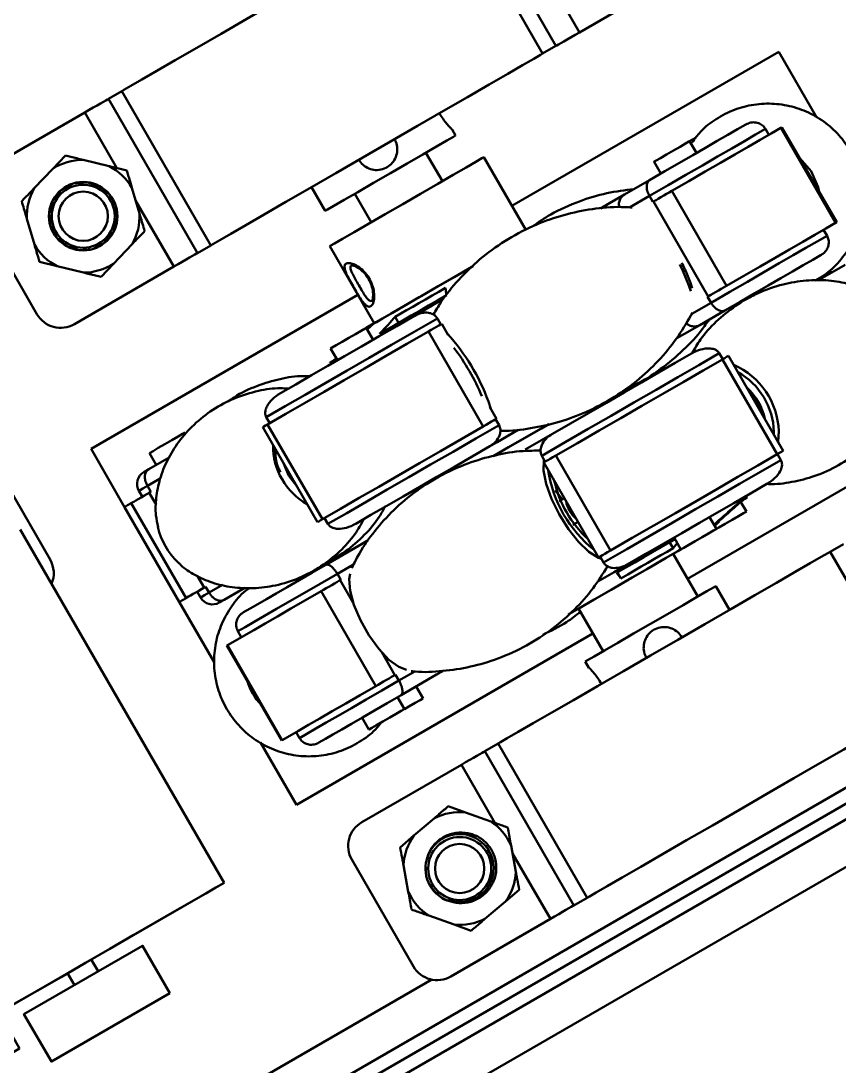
# Model space of a CAD drawing. Header units: millimetres. Extents: x 263 to 2983, y 441 to 2500.
# Drawn here: x 911.4 to 971.2, y 1570.6 to 1646.9 of the extents above; entities that cross this region are included whole.
import ezdxf

# ---------------------------------------------------------------- set-up
doc = ezdxf.new("R2010")
doc.units = ezdxf.units.MM
doc.header["$LTSCALE"] = 0.5
doc.layers.add('BOL', color=7, linetype='Continuous', lineweight=50)

# ---------------------------------------------------------------- blocks, each defined once
blk = doc.blocks.new('*U48')
at = {"layer": 'BOL'}
for p, q in [((-11.999, 6.192), (9.132, -6.008)), ((-1.803, 1.453), (-2.294, 0.589)), ((-0.071, 0.453), (-0.573, -0.405)), ((4.437, -3.297), (5.937, -0.699)), ((5.937, -0.699), (11.999, -4.199)), ((9.767, -4.065), (9.517, -4.498)), ((9.517, -4.498), (11.249, -5.498)), ((11.499, -5.065), (9.767, -4.065)), ((11.999, -4.199), (11.499, -5.065)), ((10.499, -6.797), (9.132, -6.008)), ((11.249, -5.498), (10.499, -6.797))]:
    blk.add_line(p, q, dxfattribs=at)
blk.add_lwpolyline([(-3.047, 6.797), (5.613, 1.797), (3.613, -1.667), (-5.047, 3.333)], close=True, dxfattribs=at)
blk = doc.blocks.new('*U49')
at = {"layer": 'BOL', "color": 0, "linetype": 'ByBlock', "lineweight": -2, "transparency": 16777216, "rotation": 239.9999999999999}
blk.add_blockref('*U48', (599.892, 1758.508), dxfattribs=at)

msp = doc.modelspace()

# ---------------------------------------------------------------- linework, layer by layer
at = {"layer": 'BOL'}
for p, q in [((944.002, 1656.307), (950.502, 1645.049)), ((943.028, 1655.745), (949.528, 1644.487)), ((949.876, 1650.097), (952.218, 1646.04)), ((952.218, 1646.04), (959.487, 1650.237)), ((949.528, 1644.487), (950.502, 1645.049)), ((966.769, 1644.626), (947.283, 1633.376)), ((969.533, 1639.838), (966.769, 1644.626)), ((918.779, 1641.745), (917.806, 1641.183)), ((918.779, 1641.745), (925.279, 1630.487)), ((917.806, 1641.183), (924.306, 1629.925)), ((908.82, 1635.995), (916.09, 1640.192)), ((916.09, 1640.192), (918.432, 1636.135)), ((943.167, 1638.505), (942.908, 1638.953)), ((965.8, 1638.986), (966.05, 1638.553)), ((970.926, 1632.13), (966.926, 1639.059)), ((971.005, 1632.176), (967.005, 1639.104)), ((960.261, 1638.097), (960.735, 1638.371)), ((960.761, 1637.231), (960.261, 1638.097)), ((913.748, 1636.086), (914.664, 1637.047)), ((942.202, 1635.176), (941.002, 1637.255)), ((915.954, 1636.735), (917.863, 1636.273)), ((917.863, 1636.273), (919.153, 1635.96)), ((948.3, 1631.613), (945.233, 1636.926)), ((957.663, 1636.597), (958.163, 1635.731)), ((912.394, 1634.664), (913.748, 1636.086)), ((955.501, 1634.194), (957.343, 1635.258)), ((919.528, 1634.687), (920.082, 1632.803)), ((932.641, 1634.737), (933.641, 1633.005)), ((935.806, 1634.255), (937.006, 1632.176)), ((957.329, 1634.095), (955.874, 1633.255)), ((957.329, 1634.095), (957.579, 1633.662)), ((958.963, 1634.461), (962.963, 1627.533)), ((908.088, 1633.263), (912.588, 1625.469)), ((919.797, 1633.771), (922.59, 1628.934)), ((957.579, 1633.662), (957.614, 1633.682)), ((961.614, 1626.754), (957.614, 1633.682)), ((913.548, 1607.548), (899.048, 1632.662)), ((912.407, 1630.545), (911.853, 1632.429)), ((970.3, 1631.192), (970.05, 1631.625)), ((919.541, 1630.568), (918.186, 1629.146)), ((925.279, 1630.487), (924.306, 1629.925)), ((933.975, 1630.426), (937.225, 1624.797)), ((914.072, 1628.959), (912.782, 1629.272)), ((915.981, 1628.497), (914.072, 1628.959)), ((915.32, 1624.737), (922.59, 1628.934)), ((918.186, 1629.146), (917.271, 1628.185)), ((969.629, 1627.918), (971.617, 1629.065)), ((970.681, 1628.525), (970.34, 1628.533)), ((960.213, 1627.557), (960.351, 1627.138)), ((960.445, 1627.359), (960.331, 1627.74)), ((936.025, 1626.876), (916.539, 1615.626)), ((961.579, 1626.734), (961.614, 1626.754)), ((961.829, 1626.301), (961.579, 1626.734)), ((965.125, 1627.049), (965.35, 1627.025)), ((960.416, 1625.485), (961.829, 1626.301)), ((962.843, 1625.731), (961.001, 1624.668)), ((939.009, 1624.83), (938.756, 1625.268)), ((941.839, 1625.152), (942.089, 1624.719)), ((937.137, 1623.592), (936.637, 1624.458)), ((937.226, 1624.798), (936.696, 1624.314)), ((945.186, 1617.269), (941.186, 1624.198)), ((942.635, 1623.92), (942.153, 1624.756)), ((961.001, 1624.668), (959.335, 1623.706)), ((934.039, 1622.958), (934.539, 1622.092)), ((962.429, 1622.606), (962.679, 1622.173)), ((934.219, 1622.064), (934.443, 1622.258)), ((966.663, 1615.235), (962.663, 1622.163)), ((967.104, 1615.49), (963.104, 1622.418)), ((955.666, 1619.856), (955.574, 1620.015)), ((945.56, 1619.097), (945.738, 1618.546)), ((946.153, 1617.827), (945.67, 1618.663)), ((960.118, 1606.145), (981.769, 1618.645)), ((929.079, 1617.208), (933.079, 1610.28)), ((929.342, 1617.937), (929.592, 1617.504)), ((929.44, 1617.416), (933.44, 1610.488)), ((946.339, 1617.358), (946.089, 1617.791)), ((923.391, 1616.81), (923.402, 1616.817)), ((966.423, 1616.875), (966.422, 1616.672)), ((966.769, 1616.908), (966.721, 1616.154)), ((916.539, 1615.626), (918.989, 1611.382)), ((920.756, 1614.134), (922.247, 1614.995)), ((920.804, 1615.317), (921.304, 1614.451)), ((949.471, 1615.124), (949.721, 1614.691)), ((950.483, 1615.131), (954.483, 1608.203)), ((966.929, 1614.811), (966.679, 1615.244)), ((949.612, 1614.629), (953.612, 1607.701)), ((921.598, 1613.466), (920.662, 1612.926)), ((920.662, 1612.926), (920.912, 1612.493)), ((920.038, 1612.565), (920.288, 1612.132)), ((920.797, 1612.426), (920.912, 1612.493)), ((920.797, 1612.426), (921.295, 1611.562)), ((951.112, 1612.031), (950.729, 1611.809)), ((918.989, 1611.382), (922.989, 1604.454)), ((923.478, 1604.736), (919.478, 1611.665)), ((964.409, 1611.047), (964.006, 1611.745)), ((933.842, 1610.142), (933.592, 1610.575)), ((962.22, 1609.783), (961.72, 1610.649)), ((962.449, 1610.329), (962.401, 1610.413)), ((926.255, 1583.938), (911.355, 1609.746)), ((927.183, 1565.19), (1005.125, 1610.19)), ((951.729, 1610.077), (952.112, 1610.299)), ((962.094, 1610), (962.358, 1610.24)), ((1005.625, 1609.324), (927.683, 1564.324)), ((936.285, 1608.666), (936.781, 1608.953)), ((958.803, 1608.808), (959.056, 1608.37)), ((959.122, 1609.149), (959.622, 1608.283)), ((1006.125, 1608.458), (928.183, 1563.458)), ((933.681, 1607.163), (936.285, 1608.666)), ((959.056, 1608.37), (959.357, 1608.741)), ((959.648, 1608.298), (959.622, 1608.283)), ((970.528, 1608.114), (971.502, 1608.676)), ((977.028, 1596.856), (970.528, 1608.114)), ((953.971, 1607.33), (953.721, 1607.763)), ((960.868, 1604.846), (959.068, 1607.964)), ((935.722, 1607.187), (934.531, 1606.499)), ((954.989, 1606.607), (955.242, 1606.169)), ((924.308, 1606.343), (924.797, 1605.498)), ((1007.625, 1605.86), (929.683, 1560.86)), ((934.531, 1606.499), (934.781, 1606.066)), ((934.781, 1606.066), (934.732, 1606.037)), ((934.732, 1606.037), (935.691, 1604.375)), ((924.288, 1605.204), (924.538, 1604.771)), ((924.797, 1605.498), (924.912, 1605.564)), ((925.162, 1605.131), (924.912, 1605.564)), ((925.162, 1605.131), (926.134, 1605.693)), ((927.773, 1605.484), (926.256, 1604.608)), ((937.337, 1598.304), (933.337, 1605.232)), ((963.167, 1603.864), (962.167, 1605.596)), ((922.989, 1604.454), (925.534, 1600.047)), ((952.14, 1603.964), (953.94, 1600.846)), ((927.266, 1602.305), (927.516, 1601.871)), ((931.539, 1589.645), (953.19, 1602.145)), ((926.465, 1601.264), (930.465, 1594.336)), ((926.508, 1601.29), (930.508, 1594.362)), ((937.772, 1600.771), (938.732, 1599.109)), ((952.641, 1600.096), (952.899, 1599.648)), ((938.781, 1599.138), (938.732, 1599.109)), ((939.031, 1598.705), (938.781, 1599.138)), ((939.031, 1598.705), (940.182, 1599.369)), ((941.785, 1599.14), (939.181, 1597.636)), ((942.244, 1599.405), (941.785, 1599.14)), ((940.788, 1597.41), (940.288, 1598.276)), ((939.435, 1596.629), (938.935, 1597.495)), ((936.337, 1595.995), (936.837, 1595.129)), ((936.857, 1595.14), (936.837, 1595.129)), ((931.766, 1594.51), (931.516, 1594.943)), ((928.922, 1594.178), (931.539, 1589.645)), ((946.279, 1594.114), (945.306, 1593.552)), ((951.806, 1582.293), (945.306, 1593.552)), ((952.779, 1582.856), (946.279, 1594.114)), ((943.59, 1592.561), (936.32, 1588.364)), ((946.041, 1588.316), (943.59, 1592.561)), ((943.88, 1589.083), (942.63, 1589.527)), ((945.731, 1588.425), (943.88, 1589.083)), ((941.619, 1588.666), (940.125, 1587.391)), ((940.125, 1587.391), (939.115, 1586.53)), ((947.579, 1584.744), (947.223, 1586.676)), ((950.09, 1581.303), (947.333, 1586.076)), ((940.088, 1577.838), (935.588, 1585.632)), ((939.355, 1585.225), (939.712, 1583.293)), ((945.926, 1585.438), (945.867, 1585.643)), ((946.81, 1582.578), (947.82, 1583.439)), ((952.779, 1582.856), (951.806, 1582.293)), ((945.315, 1581.304), (946.81, 1582.578)), ((941.203, 1581.544), (943.054, 1580.887)), ((950.09, 1581.303), (942.82, 1577.106)), ((943.054, 1580.887), (944.305, 1580.442)), ((925.683, 1567.789), (941.425, 1576.877))]:
    msp.add_line(p, q, dxfattribs=at)
at = {"layer": 'BOL', "flags": 128}
for points in [[(918.779, 1641.745), (918.945, 1641.841), (919.436, 1642.125), (920.241, 1642.589), (921.336, 1643.221), (922.692, 1644.004), (924.272, 1644.917), (926.034, 1645.933), (927.927, 1647.027), (929.903, 1648.167), (931.905, 1649.323), (933.88, 1650.464), (935.774, 1651.557), (937.535, 1652.574), (939.115, 1653.486), (940.472, 1654.269), (941.567, 1654.902), (942.371, 1655.366), (942.863, 1655.65), (943.028, 1655.745)], [(952.218, 1646.04), (951.909, 1645.861), (951.61, 1645.689), (951.33, 1645.527), (951.079, 1645.382), (950.864, 1645.258), (950.693, 1645.159), (950.571, 1645.089), (950.502, 1645.049)], [(925.279, 1630.487), (925.445, 1630.582), (925.936, 1630.866), (926.741, 1631.331), (927.836, 1631.963), (929.192, 1632.746), (930.772, 1633.658), (932.533, 1634.675), (934.427, 1635.769), (936.403, 1636.909), (938.405, 1638.065), (940.38, 1639.205), (942.274, 1640.299), (944.035, 1641.316), (945.615, 1642.228), (946.972, 1643.011), (948.067, 1643.643), (948.871, 1644.108), (949.363, 1644.391), (949.528, 1644.487)], [(916.09, 1640.192), (916.399, 1640.371), (916.698, 1640.544), (916.978, 1640.705), (917.229, 1640.85), (917.443, 1640.974), (917.615, 1641.073), (917.737, 1641.143), (917.806, 1641.183)], [(965.8, 1638.986), (965.085, 1638.573), (964.262, 1638.098), (963.336, 1637.563), (962.31, 1636.971), (961.191, 1636.325), (959.983, 1635.628), (958.694, 1634.883), (957.329, 1634.095)], [(957.343, 1635.258), (958.458, 1635.902), (959.514, 1636.511), (960.506, 1637.084), (961.43, 1637.617), (962.282, 1638.11), (963.06, 1638.559), (963.76, 1638.963), (964.38, 1639.32)], [(958.963, 1634.461), (960.216, 1635.185), (961.404, 1635.87), (962.522, 1636.516), (963.567, 1637.119), (964.533, 1637.677), (965.417, 1638.188), (966.216, 1638.649), (966.926, 1639.059)], [(966.926, 1639.059), (966.99, 1639.095), (967.005, 1639.104)], [(943.167, 1638.505), (943.005, 1638.411), (942.529, 1638.136), (941.772, 1637.699), (940.785, 1637.13), (939.637, 1636.467), (938.404, 1635.755)], [(959.073, 1637.411), (959.56, 1637.692), (959.956, 1637.921), (960.2, 1638.062), (960.261, 1638.097)], [(957.663, 1636.597), (957.668, 1636.6), (957.809, 1636.681), (958.125, 1636.864), (958.569, 1637.12), (959.073, 1637.411)], [(934.324, 1630.628), (934.916, 1630.97), (935.761, 1631.458), (936.814, 1632.066), (938.016, 1632.76), (939.305, 1633.504), (940.609, 1634.257), (941.859, 1634.979), (942.988, 1635.63), (943.934, 1636.176), (944.647, 1636.588), (945.088, 1636.842), (945.233, 1636.926)], [(968.281, 1636.895), (968.324, 1636.858), (969.148, 1635.896)], [(938.404, 1635.755), (937.171, 1635.043), (936.022, 1634.38), (935.036, 1633.81), (934.279, 1633.373), (933.803, 1633.099), (933.641, 1633.005)], [(969.148, 1635.896), (969.652, 1634.734), (969.729, 1634.385)], [(917.193, 1634.783), (917.885, 1634.204), (918.333, 1633.391), (918.454, 1632.504), (918.175, 1631.467), (917.479, 1630.639), (916.641, 1630.22), (915.669, 1630.145), (914.763, 1630.437), (914.036, 1631.046), (913.58, 1631.909), (913.488, 1632.843), (913.76, 1633.768), (914.368, 1634.524), (915.228, 1634.993), (916.244, 1635.09), (917.193, 1634.783), (917.193, 1634.783)], [(953.752, 1633.185), (954.422, 1633.572), (955.501, 1634.194)], [(957.614, 1633.682), (957.692, 1633.727), (957.814, 1633.798), (957.974, 1633.89), (958.162, 1633.999), (958.368, 1634.117), (958.578, 1634.239), (958.78, 1634.356), (958.963, 1634.461)], [(962.963, 1627.533), (964.216, 1628.256), (965.404, 1628.942), (966.522, 1629.588), (967.567, 1630.191), (968.533, 1630.749), (969.417, 1631.259), (970.216, 1631.721), (970.926, 1632.13)], [(971.005, 1632.176), (970.99, 1632.167), (970.926, 1632.13)], [(961.829, 1626.301), (963.194, 1627.089), (964.483, 1627.833), (965.691, 1628.53), (966.81, 1629.177), (967.836, 1629.769), (968.762, 1630.304), (969.585, 1630.779), (970.3, 1631.192)], [(933.975, 1630.426), (934.016, 1630.45), (934.324, 1630.628)], [(922.59, 1628.934), (922.899, 1629.112), (923.198, 1629.285), (923.478, 1629.447), (923.729, 1629.592), (923.943, 1629.716), (924.115, 1629.814), (924.237, 1629.885), (924.306, 1629.925)], [(969.88, 1629.794), (969.26, 1629.437), (968.56, 1629.032), (967.782, 1628.583), (966.93, 1628.091), (966.006, 1627.558), (965.014, 1626.985), (963.958, 1626.375), (962.843, 1625.731)], [(944.42, 1628.951), (943.209, 1628.252), (941.904, 1627.499), (940.65, 1626.775), (939.515, 1626.12), (938.56, 1625.568), (937.836, 1625.15), (937.383, 1624.889), (937.225, 1624.797), (937.225, 1624.797)], [(937.227, 1624.799), (937.35, 1624.87), (937.772, 1625.113), (938.467, 1625.514), (939.399, 1626.052), (940.517, 1626.698), (941.761, 1627.416), (943.064, 1628.168), (944.355, 1628.914), (944.446, 1628.966)], [(959.537, 1629.101), (959.772, 1628.618), (960.213, 1627.557)], [(942.434, 1627.391), (941.938, 1627.105), (941.448, 1626.822), (940.965, 1626.543), (940.493, 1626.27), (940.034, 1626.005), (939.59, 1625.749), (939.163, 1625.503), (938.756, 1625.268)], [(962.963, 1627.533), (962.78, 1627.427), (962.578, 1627.31), (962.368, 1627.189), (962.162, 1627.071), (961.974, 1626.962), (961.814, 1626.87), (961.692, 1626.799), (961.614, 1626.754)], [(937.618, 1624.026), (938.157, 1624.338), (938.722, 1624.664), (939.311, 1625.004), (939.919, 1625.355), (940.545, 1625.717), (941.185, 1626.086), (941.835, 1626.461), (942.492, 1626.841)], [(940.114, 1625.311), (940.529, 1625.55), (941.46, 1626.088), (942.186, 1626.507)], [(941.839, 1625.152), (940.153, 1624.179), (938.486, 1623.216), (936.846, 1622.269), (935.242, 1621.343), (933.682, 1620.442), (932.173, 1619.572), (930.724, 1618.735), (929.342, 1617.937)], [(930.374, 1619.687), (931.489, 1620.331), (932.643, 1620.997), (933.833, 1621.685), (935.055, 1622.39), (936.305, 1623.112), (937.578, 1623.847), (938.871, 1624.593), (940.178, 1625.348)], [(929.44, 1617.416), (930.761, 1618.178), (932.135, 1618.972), (933.558, 1619.793), (935.023, 1620.639), (936.524, 1621.506), (938.056, 1622.39), (939.612, 1623.289), (941.186, 1624.198)], [(934.039, 1622.958), (934.04, 1622.958), (934.152, 1623.023), (934.445, 1623.192), (934.874, 1623.44), (935.374, 1623.729), (935.868, 1624.014), (936.281, 1624.253), (936.551, 1624.409), (936.637, 1624.458)], [(936.637, 1624.458), (936.764, 1624.531), (937.22, 1624.795), (937.227, 1624.799)], [(941.186, 1624.198), (941.396, 1624.319), (941.6, 1624.437), (941.785, 1624.543), (941.941, 1624.633), (942.058, 1624.701), (942.13, 1624.743), (942.153, 1624.756)], [(962.429, 1622.606), (960.945, 1621.749), (959.407, 1620.861), (957.821, 1619.945), (956.196, 1619.007), (954.54, 1618.051), (952.861, 1617.082), (951.169, 1616.105), (949.471, 1615.124)], [(950.235, 1616.72), (951.559, 1617.485), (952.877, 1618.245), (954.183, 1619), (955.474, 1619.745), (956.746, 1620.479), (957.994, 1621.2), (959.214, 1621.904), (960.401, 1622.59)], [(933.977, 1621.924), (933.977, 1621.925), (934.011, 1621.944), (934.091, 1621.991), (934.219, 1622.064)], [(962.663, 1622.163), (961.251, 1621.349), (959.796, 1620.508), (958.303, 1619.646), (956.778, 1618.766), (955.227, 1617.871), (953.657, 1616.964), (952.073, 1616.05), (950.483, 1615.131)], [(962.663, 1622.163), (962.832, 1622.261), (962.966, 1622.339), (963.058, 1622.392), (963.101, 1622.417), (963.104, 1622.418)], [(929.079, 1617.208), (929.1, 1617.22), (929.17, 1617.26), (929.285, 1617.327), (929.44, 1617.416)], [(933.44, 1610.488), (934.761, 1611.25), (936.135, 1612.044), (937.558, 1612.865), (939.023, 1613.711), (940.524, 1614.578), (942.056, 1615.462), (943.612, 1616.361), (945.186, 1617.269)], [(933.842, 1610.142), (935.224, 1610.941), (936.673, 1611.777), (938.182, 1612.648), (939.742, 1613.549), (941.346, 1614.475), (942.986, 1615.422), (944.653, 1616.384), (946.339, 1617.358)], [(946.153, 1617.827), (946.13, 1617.815), (946.058, 1617.773), (945.941, 1617.705), (945.785, 1617.615), (945.6, 1617.508), (945.396, 1617.391), (945.186, 1617.269)], [(945.912, 1615.09), (946.787, 1615.596), (948.083, 1616.344), (949.437, 1617.125), (949.969, 1617.433)], [(949.968, 1617.432), (949.706, 1617.281), (948.349, 1616.498), (947.037, 1615.74), (945.916, 1615.093)], [(920.804, 1615.317), (920.848, 1615.342), (921.072, 1615.471), (921.453, 1615.691), (921.933, 1615.968), (922.438, 1616.26), (922.893, 1616.523), (923.228, 1616.716), (923.391, 1616.81)], [(947.743, 1617.014), (946.208, 1616.127), (945.678, 1615.822)], [(948.254, 1615.576), (949.433, 1616.257), (950.239, 1616.722)], [(945.678, 1615.822), (944.371, 1615.067), (943.078, 1614.321), (941.805, 1613.585), (940.555, 1612.864), (939.333, 1612.158), (938.143, 1611.471), (936.989, 1610.805), (935.874, 1610.161)], [(949.612, 1614.629), (949.618, 1614.632), (949.668, 1614.661), (949.765, 1614.717), (949.905, 1614.797), (950.078, 1614.897), (950.274, 1615.011), (950.483, 1615.131)], [(966.663, 1615.235), (965.251, 1614.42), (963.796, 1613.58), (962.303, 1612.718), (960.778, 1611.838), (959.227, 1610.942), (957.657, 1610.036), (956.073, 1609.122), (954.483, 1608.203)], [(967.104, 1615.49), (967.101, 1615.488), (967.058, 1615.463), (966.966, 1615.411), (966.832, 1615.333), (966.663, 1615.235)], [(931.57, 1612.893), (930.999, 1613.652), (930.588, 1614.594)], [(931.362, 1613.253), (930.86, 1614.083), (930.796, 1614.234)], [(953.822, 1607.588), (953.602, 1607.671), (952.907, 1608.116), (952.157, 1608.836), (951.412, 1609.774), (950.733, 1610.853), (950.175, 1611.985), (949.783, 1613.08), (949.589, 1614.049), (949.608, 1614.812), (949.62, 1614.866)], [(953.971, 1607.33), (955.669, 1608.31), (957.361, 1609.288), (959.04, 1610.257), (960.696, 1611.213), (962.321, 1612.151), (963.907, 1613.067), (965.445, 1613.955), (966.929, 1614.811)], [(920.404, 1613.931), (920.404, 1613.931), (920.445, 1613.955), (920.563, 1614.023), (920.756, 1614.134)], [(920.662, 1612.926), (920.335, 1612.737), (920.128, 1612.617), (920.041, 1612.567), (920.038, 1612.565)], [(965.901, 1613.064), (964.714, 1612.378), (963.494, 1611.674), (962.246, 1610.953), (960.974, 1610.219), (959.683, 1609.473), (958.377, 1608.719), (957.059, 1607.959), (955.735, 1607.194)], [(919.478, 1611.665), (919.544, 1611.703), (919.656, 1611.767), (919.808, 1611.855), (919.99, 1611.96), (920.192, 1612.077), (920.402, 1612.198), (920.608, 1612.317), (920.797, 1612.426)], [(950.442, 1612.582), (950.904, 1612.033), (950.968, 1611.947)], [(964.481, 1612.087), (964.467, 1612.079), (964.407, 1612.044), (964.3, 1611.982), (964.147, 1611.894), (963.948, 1611.779)], [(918.989, 1611.382), (918.99, 1611.383), (919.052, 1611.419), (919.215, 1611.513), (919.478, 1611.665)], [(933.44, 1610.488), (933.285, 1610.398), (933.17, 1610.332), (933.1, 1610.291), (933.079, 1610.28)], [(962.047, 1610.097), (962.197, 1610.184), (962.312, 1610.25), (962.393, 1610.297), (962.438, 1610.323), (962.449, 1610.329)], [(964.409, 1611.047), (964.385, 1611.033), (964.193, 1610.923), (963.836, 1610.716), (963.369, 1610.447), (962.862, 1610.154), (962.393, 1609.883), (962.22, 1609.783)], [(962.22, 1609.783), (962.196, 1609.769), (962.004, 1609.659), (961.647, 1609.453), (961.179, 1609.183), (960.673, 1608.89), (960.203, 1608.619), (959.844, 1608.411), (959.648, 1608.298)], [(959.189, 1609.031), (958.806, 1608.81), (958.187, 1608.453), (957.553, 1608.087), (956.907, 1607.714), (956.253, 1607.336), (955.592, 1606.955), (954.93, 1606.572)], [(970.528, 1608.114), (970.363, 1608.018), (969.871, 1607.735), (969.067, 1607.27), (967.972, 1606.638), (966.615, 1605.855), (965.035, 1604.943), (963.274, 1603.926), (961.38, 1602.832), (959.405, 1601.692), (957.403, 1600.536), (955.427, 1599.395), (953.533, 1598.302), (951.772, 1597.285), (950.192, 1596.373), (948.836, 1595.59), (947.741, 1594.958), (946.936, 1594.493), (946.445, 1594.209), (946.279, 1594.114)], [(959.648, 1608.298), (959.572, 1608.254), (958.544, 1607.661), (957.358, 1606.976), (956.077, 1606.237), (954.771, 1605.483), (953.509, 1604.754), (952.361, 1604.091), (951.395, 1603.534)], [(951.435, 1603.557), (952.165, 1603.978), (953.286, 1604.625), (954.531, 1605.344), (955.834, 1606.097), (957.125, 1606.842), (958.334, 1607.54), (959.396, 1608.153), (959.648, 1608.298)], [(954.483, 1608.203), (954.274, 1608.083), (954.078, 1607.969), (953.905, 1607.869), (953.765, 1607.789), (953.668, 1607.733), (953.618, 1607.704), (953.612, 1607.701)], [(955.242, 1606.169), (955.742, 1606.457), (956.24, 1606.745), (956.734, 1607.03), (957.222, 1607.311), (957.7, 1607.587), (958.167, 1607.857), (958.619, 1608.118), (959.056, 1608.37)], [(927.686, 1603.702), (928.157, 1603.974), (928.713, 1604.295), (929.351, 1604.663), (930.069, 1605.078), (930.865, 1605.537), (931.734, 1606.039), (932.674, 1606.581), (933.681, 1607.163)], [(955.735, 1607.194), (955.667, 1607.155), (954.741, 1606.62), (953.731, 1606.037), (953.519, 1605.915)], [(934.531, 1606.499), (933.287, 1605.781), (932.128, 1605.112), (931.061, 1604.495), (930.09, 1603.935), (929.221, 1603.433), (928.458, 1602.993), (927.805, 1602.616), (927.266, 1602.305)], [(933.337, 1605.232), (933.508, 1605.331), (933.703, 1605.444), (933.911, 1605.564), (934.12, 1605.684), (934.318, 1605.798), (934.492, 1605.899), (934.633, 1605.98), (934.732, 1606.037)], [(939.579, 1599.491), (939.013, 1599.701), (938.302, 1600.23), (937.555, 1601.026), (936.838, 1602.02), (936.214, 1603.122), (935.739, 1604.235), (935.456, 1605.26), (935.389, 1606.106), (935.458, 1606.502)], [(924.797, 1605.498), (924.608, 1605.388), (924.402, 1605.27), (924.192, 1605.148), (923.99, 1605.032), (923.808, 1604.927), (923.656, 1604.839), (923.544, 1604.775), (923.478, 1604.736)], [(924.538, 1604.771), (924.541, 1604.773), (924.628, 1604.823), (924.835, 1604.943), (925.162, 1605.131)], [(933.337, 1605.232), (932.201, 1604.577), (931.139, 1603.963), (930.153, 1603.394), (929.248, 1602.872), (928.428, 1602.398), (927.697, 1601.976), (927.056, 1601.606), (926.508, 1601.29)], [(957.404, 1602.846), (958.637, 1603.558), (959.785, 1604.221), (960.772, 1604.79), (961.529, 1605.227), (962.005, 1605.502), (962.167, 1605.596)], [(922.989, 1604.454), (922.99, 1604.454), (923.052, 1604.49), (923.215, 1604.585), (923.478, 1604.736)], [(926.256, 1604.608), (926.063, 1604.496), (925.945, 1604.429), (925.904, 1604.405), (925.904, 1604.405)], [(952.641, 1600.096), (952.803, 1600.19), (953.279, 1600.464), (954.036, 1600.901), (955.022, 1601.471), (956.171, 1602.134), (957.404, 1602.846)], [(926.465, 1601.264), (926.467, 1601.266), (926.508, 1601.29)], [(938.732, 1599.109), (938.633, 1599.052), (938.492, 1598.971), (938.318, 1598.87), (938.12, 1598.756), (937.911, 1598.636), (937.703, 1598.515), (937.508, 1598.403), (937.337, 1598.304)], [(937.337, 1598.304), (936.202, 1597.648), (935.139, 1597.035), (934.153, 1596.466), (933.248, 1595.943), (932.428, 1595.47), (931.697, 1595.047), (931.056, 1594.678), (930.508, 1594.362)], [(931.766, 1594.51), (932.305, 1594.822), (932.958, 1595.199), (933.721, 1595.639), (934.59, 1596.141), (935.561, 1596.701), (936.628, 1597.317), (937.787, 1597.986), (939.031, 1598.705)], [(939.181, 1597.636), (938.174, 1597.055), (937.234, 1596.512), (936.365, 1596.011), (935.569, 1595.551), (934.851, 1595.137), (934.213, 1594.768), (933.657, 1594.447), (933.186, 1594.176)], [(940.788, 1597.41), (940.764, 1597.396), (940.572, 1597.285), (940.215, 1597.079), (939.748, 1596.809), (939.435, 1596.629)], [(939.435, 1596.629), (939.405, 1596.611), (939.202, 1596.494), (938.836, 1596.283), (938.365, 1596.011), (937.858, 1595.718), (937.393, 1595.45), (937.042, 1595.247), (936.857, 1595.14)], [(977.028, 1596.856), (976.863, 1596.76), (976.371, 1596.476), (975.567, 1596.012), (974.472, 1595.379), (973.115, 1594.597), (971.535, 1593.684), (969.774, 1592.667), (967.88, 1591.574), (965.905, 1590.434), (963.903, 1589.277), (961.927, 1588.137), (960.033, 1587.044), (958.272, 1586.027), (956.692, 1585.115), (955.336, 1584.332), (954.241, 1583.699), (953.436, 1583.235), (952.945, 1582.951), (952.779, 1582.856)], [(930.508, 1594.362), (930.467, 1594.338), (930.465, 1594.336)], [(943.59, 1592.561), (943.899, 1592.739), (944.198, 1592.912), (944.478, 1593.074), (944.729, 1593.219), (944.943, 1593.342), (945.115, 1593.441), (945.237, 1593.512), (945.306, 1593.552)], [(905.124, 1571.738), (905.162, 1571.76), (905.465, 1571.935), (906.062, 1572.28), (906.936, 1572.784), (908.061, 1573.434), (909.407, 1574.211), (910.933, 1575.092), (912.595, 1576.052), (914.347, 1577.063), (916.138, 1578.097), (917.915, 1579.123), (919.629, 1580.113), (921.229, 1581.037), (922.67, 1581.868), (923.91, 1582.584), (924.913, 1583.164), (925.651, 1583.59), (926.103, 1583.85), (926.255, 1583.938), (926.255, 1583.938)], [(950.09, 1581.303), (950.399, 1581.481), (950.698, 1581.654), (950.978, 1581.815), (951.229, 1581.96), (951.443, 1582.084), (951.615, 1582.183), (951.737, 1582.253), (951.806, 1582.293)]]:
    msp.add_lwpolyline(points, dxfattribs=at)
at = {"layer": 'BOL'}
for centre, radius in [((915.967, 1632.616), 2.5), ((915.967, 1632.616), 2.3), ((915.967, 1632.616), 1.8), ((943.467, 1584.985), 2.3), ((943.467, 1584.985), 1.8)]:
    msp.add_circle(centre, radius, dxfattribs=at)
for centre, radius, start, end in [((915.967, 1632.616), 4.119, 90.18721, 122.59771), ((915.967, 1632.616), 4.119, 30.18721, 62.59771), ((915.967, 1632.616), 4.119, 150.18721, 182.59771), ((915.967, 1632.616), 4.119, 330.18721, 2.59771), ((915.967, 1632.616), 4.119, 210.18721, 242.59771), ((915.967, 1632.616), 4.119, 270.18721, 302.59771), ((914.32, 1626.469), 2, 210, 300), ((931.416, 1613.905), 15.067, 20.1555, 42.25692), ((930.802, 1613.584), 15.446, 22.3894, 37.61109), ((961.324, 1616.756), 5.447, 1.60122, 66.5945), ((961.232, 1616.715), 5.193, 1.76268, 60.53694), ((961.35, 1616.787), 4.531, 13.08522, 46.91539), ((961.577, 1616.918), 4.233, 14.21866, 45.78193), ((934.707, 1615.838), 4.871, 179.32485, 240.67508), ((920.904, 1613.065), 1, 120, 210), ((958.995, 1615.427), 9.163, 188.48481, 231.51535), ((958.398, 1615.082), 8.214, 192.52574, 227.47485), ((953.354, 1612.17), 2.145, 189.6457, 230.35274), ((926.564, 1611.137), 5.287, 193.28855, 226.22149), ((911.815, 1606.548), 2, 336.8699, 30), ((925.404, 1605.271), 1, 210, 300), ((932.051, 1599.871), 4.256, 196.65361, 223.34637), ((943.467, 1584.985), 4.119, 84.24467, 116.65517), ((937.32, 1586.632), 2, 120, 210), ((943.467, 1584.985), 4.119, 24.24467, 56.65517), ((943.466, 1585.012), 2.491, 249.84646, 165.14277), ((943.467, 1584.985), 4.119, 144.24467, 176.65517), ((943.467, 1584.985), 2.5, 164.54596, 255.07299), ((943.467, 1584.985), 4.119, 324.24467, 356.65517), ((943.467, 1584.985), 4.119, 204.24467, 236.65517), ((943.467, 1584.985), 4.119, 264.24467, 296.65517), ((941.82, 1578.838), 2, 210, 300)]:
    msp.add_arc(centre, radius, start, end, dxfattribs=at)
for points, knots in [([(971.878, 1637.581), (971.759, 1637.759), (971.368, 1638.347), (970.529, 1639.22), (969.302, 1640.06), (967.919, 1640.619), (966.448, 1640.873), (964.956, 1640.809), (963.509, 1640.433), (962.184, 1639.751), (961.129, 1638.933), (960.637, 1638.271), (960.441, 1638.007)], [0, 0, 0, 0, 0.0476257, 0.1568684, 0.2664358, 0.376193, 0.4861459, 0.5962644, 0.7064871, 0.8167376, 0.9269331, 1, 1, 1, 1]), ([(941.986, 1640.133), (942.073, 1639.992), (942.246, 1639.711), (942.523, 1639.36), (942.755, 1639.101), (942.901, 1638.954), (942.903, 1638.952), (942.904, 1638.951)], [0, 0, 0, 0, 0.209362, 0.418508, 0.632629, 0.850279, 1, 1, 1, 1]), ([(964.38, 1639.32), (964.494, 1639.373), (964.724, 1639.478), (965.107, 1639.478), (965.452, 1639.358), (965.681, 1639.17), (965.771, 1639.03), (965.8, 1638.986)], [0, 0, 0, 0, 0.2328442, 0.4659536, 0.6906887, 0.9016388, 1, 1, 1, 1]), ([(936.105, 1636.737), (936.201, 1636.602), (936.394, 1636.332), (936.829, 1636.073), (937.322, 1635.96), (937.832, 1636.019), (938.291, 1636.243), (938.645, 1636.597), (938.868, 1637.047), (938.926, 1637.547), (938.86, 1637.967), (938.725, 1638.168), (938.685, 1638.227)], [0, 0, 0, 0, 0.104635, 0.209173, 0.316185, 0.424962, 0.531116, 0.634494, 0.738965, 0.846778, 0.955269, 1, 1, 1, 1]), ([(914.664, 1637.047), (914.795, 1637.015), (915.219, 1636.913), (915.654, 1636.807), (915.954, 1636.735)], [0, 0, 0, 0, 0.3096928, 1, 1, 1, 1]), ([(969.444, 1627.932), (969.671, 1628.056), (970.334, 1628.417), (971.238, 1629.301), (972.104, 1630.51), (972.683, 1631.885), (972.962, 1633.347), (972.919, 1634.832), (972.582, 1636.283), (972.112, 1637.149), (971.878, 1637.581)], [0, 0, 0, 0, 0.069891, 0.203476, 0.336858, 0.469995, 0.602877, 0.735546, 0.868098, 1, 1, 1, 1]), ([(919.153, 1635.96), (919.226, 1635.712), (919.35, 1635.292), (919.476, 1634.862), (919.528, 1634.687)], [0, 0, 0, 0, 0.592729, 1, 1, 1, 1]), ([(917.099, 1634.618), (917.117, 1634.649), (917.148, 1634.704), (917.179, 1634.759), (917.193, 1634.783)], [0, 0, 0, 0, 0.560062, 1, 1, 1, 1]), ([(957.329, 1634.095), (957.292, 1634.166), (957.218, 1634.307), (957.147, 1634.543), (957.112, 1634.825), (957.169, 1635.098), (957.273, 1635.217), (957.342, 1635.257), (957.343, 1635.258)], [0, 0, 0, 0, 0.107647, 0.214436, 0.382772, 0.663949, 0.997023, 1, 1, 1, 1]), ([(911.478, 1633.703), (911.571, 1633.801), (911.872, 1634.117), (912.181, 1634.44), (912.394, 1634.664)], [0, 0, 0, 0, 0.309705, 1, 1, 1, 1]), ([(956.203, 1634.6), (955.538, 1634.516), (954.185, 1634.346), (952.135, 1633.713), (950.285, 1632.905), (949.202, 1632.163), (948.756, 1631.857)], [0, 0, 0, 0, 0.251446, 0.511257, 0.798741, 1, 1, 1, 1]), ([(955.12, 1633.284), (955.11, 1633.354), (955.083, 1633.529), (955.147, 1633.796), (955.287, 1634.036), (955.427, 1634.152), (955.499, 1634.193), (955.501, 1634.194)], [0, 0, 0, 0, 0.180937, 0.453733, 0.744741, 0.993556, 1, 1, 1, 1]), ([(911.853, 1632.429), (911.834, 1632.492), (911.708, 1632.922), (911.584, 1633.343), (911.478, 1633.703)], [0, 0, 0, 0, 0.145979, 1, 1, 1, 1]), ([(956.075, 1633.248), (955.712, 1633.269), (954.654, 1633.33), (952.882, 1633.134), (950.807, 1632.676), (948.738, 1631.91), (946.758, 1630.851), (944.937, 1629.523), (943.385, 1628.012), (942.252, 1626.642), (941.727, 1625.739), (941.549, 1625.433)], [0, 0, 0, 0, 0.063498, 0.184796, 0.307364, 0.430664, 0.564625, 0.693848, 0.818378, 0.938481, 1, 1, 1, 1]), ([(920.082, 1632.803), (920.1, 1632.74), (920.227, 1632.31), (920.351, 1631.889), (920.456, 1631.529)], [0, 0, 0, 0, 0.145979, 1, 1, 1, 1]), ([(920.456, 1631.529), (920.363, 1631.432), (920.062, 1631.116), (919.754, 1630.792), (919.541, 1630.568)], [0, 0, 0, 0, 0.309674, 1, 1, 1, 1]), ([(970.3, 1631.192), (970.344, 1631.093), (970.433, 1630.896), (970.433, 1630.563), (970.331, 1630.244), (970.14, 1629.972), (969.962, 1629.85), (969.88, 1629.794)], [0, 0, 0, 0, 0.198828, 0.397483, 0.600964, 0.81577, 1, 1, 1, 1]), ([(912.782, 1629.272), (912.708, 1629.521), (912.585, 1629.94), (912.458, 1630.37), (912.407, 1630.545)], [0, 0, 0, 0, 0.5927321, 1, 1, 1, 1]), ([(936.974, 1626.038), (936.964, 1626.033), (936.891, 1625.996), (936.736, 1626.014), (936.491, 1626.226), (936.214, 1626.602), (935.912, 1627.094), (935.604, 1627.625), (935.329, 1628.126), (935.123, 1628.566), (935.035, 1628.905), (935.091, 1629.128), (935.292, 1629.219), (935.623, 1629.166), (936.038, 1628.965), (936.473, 1628.612), (936.85, 1628.131), (937.105, 1627.583), (937.228, 1627.034), (937.228, 1626.542), (937.134, 1626.182), (937.024, 1626.083), (936.974, 1626.038)], [0, 0, 0, 0, 0.008753, 0.061374, 0.113781, 0.167275, 0.22076, 0.272209, 0.322429, 0.374316, 0.428961, 0.479601, 0.532514, 0.585104, 0.637964, 0.691733, 0.744437, 0.795016, 0.845661, 0.898882, 0.954171, 1, 1, 1, 1]), ([(935.594, 1629.028), (935.566, 1629.02), (935.482, 1628.993), (935.47, 1628.83), (935.554, 1628.56), (935.74, 1628.201), (935.976, 1627.789), (936.231, 1627.348), (936.473, 1626.934), (936.689, 1626.612), (936.88, 1626.426), (937.002, 1626.405), (937.059, 1626.434), (937.067, 1626.439)], [0, 0, 0, 0, 0.0467824, 0.1452805, 0.2530526, 0.3569702, 0.4585655, 0.5629856, 0.6710458, 0.7778632, 0.8808993, 0.9830522, 1, 1, 1, 1]), ([(935.584, 1629.047), (935.572, 1629.042), (935.543, 1629.031), (935.723, 1629.02), (936, 1628.888), (936.354, 1628.627), (936.678, 1628.278), (936.812, 1628.009), (936.86, 1627.912)], [0, 0, 0, 0, 0.127719, 0.291628, 0.460121, 0.662495, 0.878455, 1, 1, 1, 1]), ([(960.331, 1627.74), (960.269, 1627.904), (960.094, 1628.373), (959.845, 1628.885), (959.683, 1629.218)], [0, 0, 0, 0, 0.3500931, 1, 1, 1, 1]), ([(917.271, 1628.185), (917.139, 1628.217), (916.715, 1628.319), (916.281, 1628.425), (915.981, 1628.497)], [0, 0, 0, 0, 0.3096928, 1, 1, 1, 1]), ([(936.86, 1627.912), (936.899, 1627.844), (937.03, 1627.616), (937.129, 1627.193), (937.157, 1626.772), (937.111, 1626.543), (937.085, 1626.482), (937.078, 1626.466)], [0, 0, 0, 0, 0.118151, 0.394521, 0.682769, 0.920152, 1, 1, 1, 1]), ([(973.337, 1627.158), (973.322, 1627.167), (972.901, 1627.414), (971.916, 1627.693), (970.4, 1627.97), (968.753, 1627.959), (967.009, 1627.668), (965.258, 1627.053), (963.605, 1626.124), (962.195, 1624.965), (961.122, 1623.784), (960.636, 1622.95), (960.439, 1622.612)], [0, 0, 0, 0, 0.003735, 0.103693, 0.209703, 0.320037, 0.433293, 0.56093, 0.685421, 0.805734, 0.921166, 1, 1, 1, 1]), ([(942.492, 1626.841), (942.484, 1626.93), (942.468, 1627.107), (942.446, 1627.297), (942.434, 1627.391)], [0, 0, 0, 0, 0.499979, 1, 1, 1, 1]), ([(965.292, 1627.031), (965.186, 1626.981), (965.045, 1626.914), (964.928, 1626.813), (964.899, 1626.788)], [0, 0, 0, 0, 0.752715, 1, 1, 1, 1]), ([(941.839, 1625.152), (941.792, 1625.217), (941.7, 1625.347), (941.472, 1625.494), (941.128, 1625.596), (940.663, 1625.569), (940.341, 1625.441), (940.18, 1625.349), (940.178, 1625.348)], [0, 0, 0, 0, 0.107629, 0.214418, 0.382769, 0.663938, 0.99702, 1, 1, 1, 1]), ([(946.44, 1616.942), (946.48, 1616.94), (947.215, 1616.91), (948.663, 1617.103), (950.738, 1617.548), (952.807, 1618.318), (954.787, 1619.375), (956.606, 1620.705), (958.164, 1622.212), (959.477, 1623.837), (960.15, 1625.013), (960.48, 1625.59)], [0, 0, 0, 0, 0.00706, 0.128651, 0.251514, 0.375112, 0.509395, 0.638931, 0.763762, 0.884152, 1, 1, 1, 1]), ([(962.843, 1625.731), (962.842, 1625.731), (962.773, 1625.693), (962.618, 1625.66), (962.353, 1625.748), (962.126, 1625.919), (961.957, 1626.099), (961.871, 1626.233), (961.829, 1626.301)], [0, 0, 0, 0, 0.002973, 0.336048, 0.617228, 0.785584, 0.892366, 1, 1, 1, 1]), ([(938.756, 1625.268), (938.568, 1625.058), (938.193, 1624.639), (937.809, 1624.231), (937.618, 1624.026)], [0, 0, 0, 0, 0.4999748, 1, 1, 1, 1]), ([(955.584, 1619.997), (955.891, 1620.13), (956.88, 1620.56), (958.377, 1621.579), (959.997, 1622.989), (961.084, 1624.165), (961.556, 1624.892), (961.656, 1625.046)], [0, 0, 0, 0, 0.124936, 0.403628, 0.671971, 0.930357, 1, 1, 1, 1]), ([(961.001, 1624.668), (960.999, 1624.667), (960.927, 1624.625), (960.757, 1624.563), (960.479, 1624.561), (960.209, 1624.642), (960.065, 1624.758), (960.004, 1624.807)], [0, 0, 0, 0, 0.006336, 0.250304, 0.535671, 0.803186, 1, 1, 1, 1]), ([(960.401, 1622.59), (960.403, 1622.591), (960.617, 1622.714), (961.036, 1622.897), (961.614, 1622.99), (962.023, 1622.925), (962.284, 1622.797), (962.38, 1622.67), (962.429, 1622.606)], [0, 0, 0, 0, 0.002977, 0.33605, 0.61723, 0.785579, 0.892366, 1, 1, 1, 1]), ([(965.911, 1613.069), (965.959, 1613.065), (966.557, 1613.017), (967.745, 1613.187), (969.467, 1613.612), (971.151, 1614.378), (972.693, 1615.423), (973.985, 1616.663), (974.999, 1618.024), (975.733, 1619.435), (976.174, 1620.825), (976.336, 1621.744), (976.344, 1622.186), (976.344, 1622.192)], [0, 0, 0, 0, 0.009607, 0.119839, 0.232312, 0.356286, 0.476778, 0.592842, 0.703849, 0.809141, 0.907804, 0.998623, 1, 1, 1, 1]), ([(932.566, 1620.926), (932.387, 1620.936), (931.653, 1620.975), (930.331, 1620.762), (928.632, 1620.249), (927.345, 1619.667), (926.697, 1619.176), (926.555, 1619.069)], [0, 0, 0, 0, 0.08535, 0.35104, 0.621512, 0.916984, 1, 1, 1, 1]), ([(930.962, 1620.027), (930.766, 1620.041), (930.036, 1620.095), (928.692, 1619.885), (927.012, 1619.377), (925.418, 1618.526), (924.045, 1617.444), (922.93, 1616.191), (922.096, 1614.838), (921.542, 1613.452), (921.274, 1612.098), (921.224, 1610.928), (921.379, 1610.207), (921.441, 1609.919)], [0, 0, 0, 0, 0.037402, 0.139313, 0.254388, 0.367138, 0.476488, 0.581672, 0.682058, 0.776931, 0.865378, 0.94616, 1, 1, 1, 1]), ([(929.342, 1617.937), (929.31, 1618.011), (929.248, 1618.158), (929.268, 1618.448), (929.417, 1618.835), (929.788, 1619.289), (930.157, 1619.563), (930.372, 1619.686), (930.374, 1619.687)], [0, 0, 0, 0, 0.107632, 0.214436, 0.38278, 0.663949, 0.997024, 1, 1, 1, 1]), ([(945.678, 1615.822), (945.68, 1615.822), (945.84, 1615.914), (946.112, 1616.132), (946.369, 1616.52), (946.451, 1616.869), (946.438, 1617.139), (946.372, 1617.285), (946.339, 1617.358)], [0, 0, 0, 0, 0.002976, 0.336058, 0.617225, 0.785575, 0.892374, 1, 1, 1, 1]), ([(950.235, 1616.72), (950.233, 1616.719), (950.059, 1616.619), (949.759, 1616.386), (949.471, 1615.979), (949.369, 1615.619), (949.373, 1615.343), (949.438, 1615.198), (949.471, 1615.124)], [0, 0, 0, 0, 0.002977, 0.336054, 0.617233, 0.785587, 0.892391, 1, 1, 1, 1]), ([(930.367, 1613.935), (930.352, 1613.96), (930.152, 1614.31), (930.006, 1614.901), (930.005, 1615.429), (930.005, 1615.605)], [0, 0, 0, 0, 0.0501408, 0.68461, 1, 1, 1, 1]), ([(949.381, 1615.497), (948.953, 1615.497), (947.845, 1615.498), (946.05, 1615.191), (943.981, 1614.586), (941.961, 1613.659), (940.082, 1612.441), (938.452, 1611.027), (937.099, 1609.468), (936.141, 1608.086), (935.725, 1607.205), (935.586, 1606.912)], [0, 0, 0, 0, 0.075606, 0.195756, 0.317173, 0.451512, 0.581278, 0.706221, 0.826532, 0.942173, 1, 1, 1, 1]), ([(966.929, 1614.811), (966.96, 1614.737), (967.022, 1614.59), (967.003, 1614.301), (966.855, 1613.914), (966.485, 1613.46), (966.117, 1613.188), (965.903, 1613.065), (965.901, 1613.064)], [0, 0, 0, 0, 0.107647, 0.214419, 0.382763, 0.66394, 0.997023, 1, 1, 1, 1]), ([(920.756, 1614.134), (920.755, 1614.134), (920.669, 1614.085), (920.539, 1613.95), (920.46, 1613.664), (920.485, 1613.377), (920.553, 1613.138), (920.626, 1612.997), (920.662, 1612.926)], [0, 0, 0, 0, 0.00297, 0.336038, 0.617218, 0.785571, 0.892355, 1, 1, 1, 1]), ([(962.428, 1610.367), (962.7, 1610.608), (963.3, 1611.14), (963.907, 1611.662), (964.238, 1611.946)], [0, 0, 0, 0, 0.454964, 1, 1, 1, 1]), ([(933.529, 1607.176), (934.077, 1607.482), (935.156, 1608.083), (936.507, 1609.294), (937.483, 1610.42), (937.898, 1611.18), (938.041, 1611.442)], [0, 0, 0, 0, 0.296077, 0.58188, 0.855747, 1, 1, 1, 1]), ([(963.948, 1611.779), (963.629, 1611.501), (962.991, 1610.946), (962.362, 1610.38), (962.047, 1610.097)], [0, 0, 0, 0, 0.499978, 1, 1, 1, 1]), ([(922.912, 1607.338), (922.969, 1607.276), (923.329, 1606.887), (924.155, 1606.375), (925.407, 1605.808), (926.856, 1605.482), (928.416, 1605.407), (930.081, 1605.62), (931.76, 1606.153), (933.351, 1607.004), (934.712, 1608.095), (935.78, 1609.271), (936.267, 1610.132), (936.482, 1610.512)], [0, 0, 0, 0, 0.015057, 0.094004, 0.182509, 0.277042, 0.375733, 0.477292, 0.591851, 0.704074, 0.812898, 0.917552, 1, 1, 1, 1]), ([(935.874, 1610.161), (935.872, 1610.16), (935.657, 1610.036), (935.236, 1609.852), (934.657, 1609.758), (934.247, 1609.823), (933.987, 1609.951), (933.89, 1610.078), (933.842, 1610.142)], [0, 0, 0, 0, 0.002976, 0.336055, 0.617229, 0.785577, 0.892375, 1, 1, 1, 1]), ([(936.285, 1608.666), (936.287, 1608.667), (936.353, 1608.705), (936.471, 1608.756), (936.603, 1608.744), (936.655, 1608.739)], [0, 0, 0, 0, 0.015537, 0.612298, 1, 1, 1, 1]), ([(953.971, 1607.33), (954.018, 1607.265), (954.112, 1607.136), (954.349, 1606.995), (954.711, 1606.903), (955.208, 1606.949), (955.558, 1607.092), (955.733, 1607.193), (955.735, 1607.194)], [0, 0, 0, 0, 0.107627, 0.214414, 0.382764, 0.663934, 0.997018, 1, 1, 1, 1]), ([(933.681, 1607.163), (933.681, 1607.163), (933.727, 1607.19), (933.841, 1607.195), (934.055, 1607.079), (934.252, 1606.891), (934.406, 1606.702), (934.489, 1606.567), (934.531, 1606.499)], [0, 0, 0, 0, 0.002966, 0.336053, 0.617231, 0.785579, 0.892356, 1, 1, 1, 1]), ([(939.915, 1599.399), (940.016, 1599.387), (940.771, 1599.297), (942.237, 1599.379), (944.266, 1599.676), (946.337, 1600.295), (948.356, 1601.218), (950.237, 1602.436), (951.861, 1603.853), (953.227, 1605.389), (953.931, 1606.509), (954.272, 1607.052)], [0, 0, 0, 0, 0.018081, 0.136079, 0.256258, 0.377705, 0.512077, 0.641871, 0.766846, 0.887187, 1, 1, 1, 1]), ([(954.93, 1606.572), (954.981, 1606.508), (955.081, 1606.379), (955.189, 1606.239), (955.242, 1606.169)], [0, 0, 0, 0, 0.499978, 1, 1, 1, 1]), ([(925.162, 1605.131), (925.205, 1605.064), (925.291, 1604.93), (925.464, 1604.752), (925.701, 1604.587), (925.988, 1604.513), (926.169, 1604.558), (926.255, 1604.608), (926.256, 1604.608)], [0, 0, 0, 0, 0.107637, 0.214424, 0.382773, 0.663952, 0.99703, 1, 1, 1, 1]), ([(928.11, 1605.467), (928.01, 1605.398), (927.505, 1605.044), (926.795, 1604.166), (926.048, 1602.885), (925.608, 1601.458), (925.475, 1599.977), (925.659, 1598.502), (926.152, 1597.099), (926.932, 1595.832), (927.963, 1594.759), (929.2, 1593.928), (930.586, 1593.378), (932.058, 1593.134), (933.549, 1593.209), (934.996, 1593.595), (936.31, 1594.291), (937.242, 1594.994), (937.636, 1595.518), (937.731, 1595.645)], [0, 0, 0, 0, 0.015886, 0.080294, 0.144594, 0.208769, 0.272834, 0.336813, 0.400755, 0.464712, 0.528731, 0.592839, 0.657057, 0.721387, 0.785813, 0.850298, 0.914797, 0.979263, 1, 1, 1, 1]), ([(927.266, 1602.305), (927.222, 1602.403), (927.133, 1602.6), (927.133, 1602.933), (927.235, 1603.252), (927.426, 1603.524), (927.604, 1603.646), (927.686, 1603.702)], [0, 0, 0, 0, 0.198831, 0.397488, 0.600971, 0.815745, 1, 1, 1, 1]), ([(949.545, 1602.052), (950.135, 1602.336), (951.103, 1602.802), (951.952, 1603.458), (952.283, 1603.715)], [0, 0, 0, 0, 0.6090153, 1, 1, 1, 1]), ([(959.703, 1601.864), (959.606, 1601.999), (959.414, 1602.269), (958.978, 1602.527), (958.486, 1602.641), (957.975, 1602.582), (957.517, 1602.358), (957.163, 1602.003), (956.94, 1601.554), (956.882, 1601.054), (956.948, 1600.634), (957.083, 1600.433), (957.122, 1600.374)], [0, 0, 0, 0, 0.104634, 0.209166, 0.316181, 0.424958, 0.531113, 0.634492, 0.738963, 0.846777, 0.955269, 1, 1, 1, 1]), ([(953.821, 1598.468), (953.735, 1598.609), (953.562, 1598.89), (953.284, 1599.241), (953.053, 1599.5), (952.907, 1599.647), (952.904, 1599.649), (952.903, 1599.65)], [0, 0, 0, 0, 0.209358, 0.418519, 0.632636, 0.850282, 1, 1, 1, 1]), ([(942.022, 1599.404), (942.003, 1599.364), (941.95, 1599.251), (941.853, 1599.179), (941.787, 1599.141), (941.785, 1599.14)], [0, 0, 0, 0, 0.350174, 0.983504, 1, 1, 1, 1]), ([(939.031, 1598.705), (939.069, 1598.635), (939.144, 1598.495), (939.231, 1598.267), (939.295, 1598.002), (939.289, 1597.758), (939.228, 1597.664), (939.181, 1597.637), (939.181, 1597.636)], [0, 0, 0, 0, 0.107641, 0.214426, 0.382764, 0.663947, 0.997032, 1, 1, 1, 1]), ([(933.186, 1594.176), (933.072, 1594.123), (932.842, 1594.019), (932.459, 1594.018), (932.114, 1594.138), (931.886, 1594.326), (931.795, 1594.466), (931.766, 1594.51)], [0, 0, 0, 0, 0.232836, 0.46595, 0.69068, 0.901637, 1, 1, 1, 1]), ([(942.63, 1589.527), (942.527, 1589.439), (942.195, 1589.156), (941.854, 1588.866), (941.619, 1588.666)], [0, 0, 0, 0, 0.309714, 1, 1, 1, 1]), ([(946.982, 1587.981), (946.855, 1588.027), (946.443, 1588.173), (946.022, 1588.322), (945.731, 1588.425)], [0, 0, 0, 0, 0.309695, 1, 1, 1, 1]), ([(941.058, 1585.651), (941.104, 1585.808), (941.231, 1586.236), (941.655, 1586.846), (942.345, 1587.363), (943.181, 1587.635), (944.069, 1587.613), (944.725, 1587.373), (945.049, 1587.154), (945.131, 1587.098)], [0, 0, 0, 0, 0.096547, 0.26181, 0.426974, 0.5975, 0.76941, 0.941265, 1, 1, 1, 1]), ([(947.223, 1586.676), (947.211, 1586.74), (947.13, 1587.181), (947.05, 1587.613), (946.982, 1587.981)], [0, 0, 0, 0, 0.145971, 1, 1, 1, 1]), ([(945.041, 1586.892), (945.069, 1586.876), (945.372, 1586.702), (945.754, 1586.112), (945.874, 1585.508), (945.933, 1585.214)], [0, 0, 0, 0, 0.049715, 0.5360414, 1, 1, 1, 1]), ([(945.131, 1587.098), (945.154, 1587.079), (945.268, 1586.988), (945.589, 1586.677), (945.973, 1586.104), (946.086, 1585.559), (946.137, 1585.311)], [0, 0, 0, 0, 0.041741, 0.209045, 0.639786, 1, 1, 1, 1]), ([(939.115, 1586.53), (939.162, 1586.275), (939.241, 1585.845), (939.322, 1585.404), (939.355, 1585.225)], [0, 0, 0, 0, 0.592744, 1, 1, 1, 1]), ([(946.137, 1585.311), (946.142, 1585.147), (946.157, 1584.686), (945.944, 1583.942), (945.433, 1583.198), (944.706, 1582.669), (943.855, 1582.425), (943.209, 1582.46), (942.88, 1582.553), (942.823, 1582.569)], [0, 0, 0, 0, 0.097302, 0.273061, 0.448797, 0.624632, 0.79627, 0.965292, 1, 1, 1, 1]), ([(941.792, 1583.143), (941.594, 1583.37), (941.192, 1583.831), (940.948, 1584.567), (941.005, 1584.996), (941.021, 1585.117)], [0, 0, 0, 0, 0.410926, 0.833906, 1, 1, 1, 1]), ([(947.82, 1583.439), (947.773, 1583.694), (947.693, 1584.125), (947.612, 1584.565), (947.579, 1584.744)], [0, 0, 0, 0, 0.592743, 1, 1, 1, 1]), ([(939.712, 1583.293), (939.724, 1583.229), (939.805, 1582.788), (939.884, 1582.357), (939.952, 1581.988)], [0, 0, 0, 0, 0.146012, 1, 1, 1, 1]), ([(941.92, 1583.283), (941.896, 1583.257), (941.853, 1583.21), (941.811, 1583.164), (941.792, 1583.143)], [0, 0, 0, 0, 0.560139, 1, 1, 1, 1]), ([(942.704, 1582.626), (942.686, 1582.629), (942.337, 1582.67), (942.057, 1582.913), (941.792, 1583.143)], [0, 0, 0, 0, 0.053009, 1, 1, 1, 1]), ([(939.952, 1581.988), (940.08, 1581.943), (940.491, 1581.797), (940.912, 1581.647), (941.203, 1581.544)], [0, 0, 0, 0, 0.309692, 1, 1, 1, 1]), ([(944.305, 1580.442), (944.408, 1580.53), (944.74, 1580.813), (945.08, 1581.103), (945.315, 1581.304)], [0, 0, 0, 0, 0.309692, 1, 1, 1, 1])]:
    msp.add_open_spline(points, degree=3, knots=knots, dxfattribs=at)

# ---------------------------------------------------------------- block references
msp.add_blockref('*U49', (315, -181.865), dxfattribs=at)

doc.saveas('drawing.dxf')
